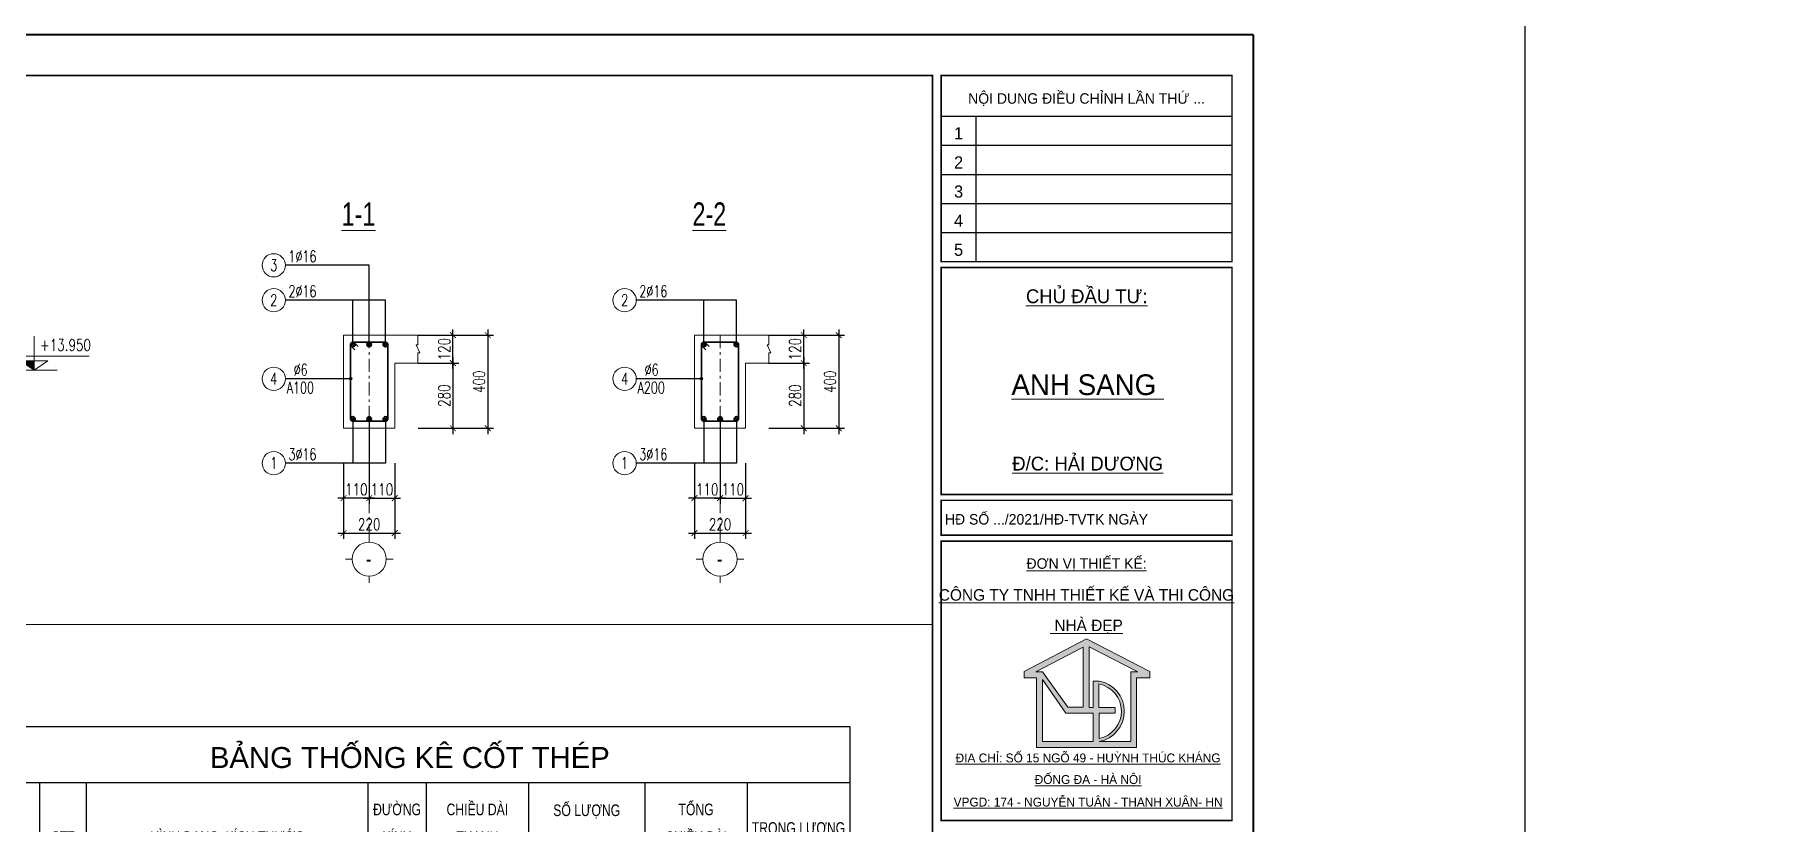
# Model space of a CAD drawing. Extents: x -2098986 to 943, y -1296280 to 73591.
# Drawn here: x -1671179 to -1641447, y -1198310 to -1184759 of the extents above; entities that cross this region are included whole.
import ezdxf
from ezdxf.enums import TextEntityAlignment as Align

# ---------------------------------------------------------------- set-up
doc = ezdxf.new("R2010")
doc.units = 0
doc.header["$LTSCALE"] = 150
doc.header["$PDMODE"] = 35
doc.linetypes.add('_Tim', pattern=[9, 5, -1.5, 1, -1.5])
doc.layers.get('Defpoints').update_dxf_attribs({"lineweight": 18})
for name, color, linetype, lineweight in [('05.Text', 253, 'Continuous', 18), ('09.Hatch', 250, 'Continuous', 5), ('11.Khung bo', 32, 'Continuous', 50), ('12.Khung', 36, 'Continuous', 25), ('KCVN-THAY', 7, 'Continuous', 25), ('LS-DIM', 251, 'Continuous', 13), ('LS-TEXT', 60, 'Continuous', 20), ('LS-THAY', 7, 'Continuous', 20), ('LS-THEP', 3, 'Continuous', 35), ('LS-TRUC', 108, '_Tim', 9)]:
    doc.layers.add(name, color=color, linetype=linetype, lineweight=lineweight)
doc.layers.add('DIM', color=1, linetype='Continuous')
doc.layers.add('TEXT_TK', color=2, linetype='Continuous')
doc.layers.add('Tpl_Bound', color=1, linetype='Continuous', plot=False)
doc.styles.add('AVANT', font='')
doc.styles.add('BIGTEXT', font='arial.ttf', dxfattribs={"width": 0.7})
doc.styles.add('KCVN-LEADER', font='vnromadi.shx', dxfattribs={"width": 0.7, "height": 4})
doc.styles.add('LS.TEXT', font='vnromadi.shx', dxfattribs={"width": 0.7, "height": 4})
doc.styles.add('romans.shx', font='romans.shx', dxfattribs={"width": 0.75, "bigfont": 'vns.shx'})
doc.styles.add('SMTEXT', font='arial.ttf', dxfattribs={"width": 0.7})
doc.styles.add('VnAvantH', font='')
doc.styles.add('vnsimpli', font='vnsimli.shx', dxfattribs={"width": 0.75})
doc.styles.get('AVANT').set_extended_font_data('.VnAvant')
doc.styles.get('VnAvantH').set_extended_font_data('.VnAvantH')
doc.dimstyles.new('D25', dxfattribs={"dimscale": 0, "dimtxt": 200, "dimasz": 100, "dimexe": 100, "dimexo": 0, "dimgap": 50, "dimtad": 1, "dimdec": 0, "dimlfac": 0.25, "dimdsep": 46, "dimtxsty": 'vnsimpli', "dimblk1": 'ARCHTICK', "dimblk2": 'ARCHTICK', "dimsah": 1, "dimcen": 0, "dimdle": 100, "dimclrd": 256, "dimclre": 256, "dimclrt": 60, "dimadec": 0, "dimazin": 0, "dimtfac": 0.004, "dimtdec": 0, "dimtix": 1, "dimtmove": 2, "dimatfit": 3, "dimldrblk": 'ARCHTICK', "dimfxl": 1, "dimtolj": 1, "dimarcsym": 0})
doc.dimstyles.new('LS.GHI CHU', dxfattribs={"dimtxt": 200, "dimasz": 120, "dimexe": 120, "dimexo": 120, "dimgap": 80, "dimtad": 1, "dimdec": 0, "dimzin": 0, "dimdsep": 46, "dimtxsty": 'romans.shx', "dimblk": 'ARCHTICK', "dimcen": 0.09, "dimdle": 120, "dimclrd": 256, "dimclre": 8, "dimclrt": 7, "dimadec": 0, "dimazin": 0, "dimtfac": 1, "dimtdec": 0, "dimtofl": 0, "dimtmove": 0, "dimatfit": 3, "dimldrblk": 'ARCHTICK', "dimfxl": 1, "dimtolj": 1, "dimtzin": 0, "dimarcsym": 0})

# ---------------------------------------------------------------- blocks, each defined once
blk = doc.blocks.new('*U4')
at = {"layer": 'KCVN-THAY', "color": 140}
blk.add_lwpolyline([(214871.76, 86966.68), (215381.8, 86966.68), (215381.8, 86579.68), (214871.76, 86579.68)], close=True, dxfattribs=at)
blk = doc.blocks.new('100')
at = {"layer": '09.Hatch'}
h = blk.add_hatch(color=3, dxfattribs=at)
h.paths.add_polyline_path([(1897639, -927180), (1897639, -927287), (1897855, -927287), (1897855, -928484), (1898824, -928484), (1899574, -928484), (1899574, -927287), (1899801, -927287), (1899801, -927179), (1898713, -926620)])
h.paths.add_polyline_path([(1898756, -926756), (1899596, -927187), (1899473, -927187), (1899473, -928384), (1898929, -928384, 0.834181), (1898929, -927344), (1898824, -927344), (1898824, -927797), (1898756, -927797)], flags=16)
h.paths.add_polyline_path([(1898656, -927796), (1898393, -927796), (1897956, -927186), (1897843, -927186), (1898656, -926763)], flags=16)
h.paths.add_polyline_path([(1898929, -928333), (1898929, -927898), (1899202, -927898), (1899202, -927797), (1898924, -927797), (1898924, -927395, -0.822042)], flags=16)
h.paths.add_polyline_path([(1898357, -927898), (1898824, -927898), (1898824, -928384), (1897956, -928384), (1897956, -927316)], flags=16)
at = {"layer": '05.Text'}
for p, q in [((1898713, -926620), (1897639, -927180)), ((1899801, -927179), (1898713, -926620)), ((1899801, -927179), (1898713, -926620)), ((1899801, -927179), (1898713, -926620)), ((1898656, -926763), (1897843, -927186)), ((1898656, -926763), (1897843, -927186)), ((1898656, -926763), (1897843, -927186)), ((1898656, -926763), (1898656, -927796)), ((1898656, -926763), (1898656, -927796)), ((1898656, -926763), (1898656, -927796)), ((1899596, -927187), (1898756, -926756)), ((1898756, -926756), (1898756, -927797)), ((1899596, -927187), (1898756, -926756)), ((1898756, -926756), (1898756, -927797)), ((1899596, -927187), (1898756, -926756)), ((1898756, -926756), (1898756, -927797)), ((1897639, -927180), (1897639, -927287)), ((1897639, -927287), (1897855, -927287)), ((1897843, -927186), (1897956, -927186)), ((1897855, -927287), (1897855, -928484)), ((1897956, -927186), (1897956, -927186)), ((1897956, -927186), (1898393, -927796)), ((1897956, -927316), (1897956, -928384)), ((1898357, -927898), (1897956, -927316)), ((1899473, -928384), (1899473, -927187)), ((1899473, -927187), (1899596, -927187)), ((1899473, -928384), (1899473, -927187)), ((1899473, -927187), (1899596, -927187)), ((1899473, -928384), (1899473, -927187)), ((1899473, -927187), (1899596, -927187)), ((1899574, -928484), (1899574, -927287)), ((1899574, -927287), (1899801, -927287)), ((1899801, -927287), (1899801, -927179)), ((1899801, -927287), (1899801, -927179)), ((1899801, -927287), (1899801, -927179)), ((1898824, -927797), (1898824, -927344)), ((1898824, -927797), (1898824, -927344)), ((1898824, -927344), (1898929, -927344)), ((1898924, -927395), (1898924, -927797)), ((1898824, -927898), (1898357, -927898)), ((1898393, -927796), (1898656, -927796)), ((1898756, -927797), (1898824, -927797)), ((1898824, -928384), (1898824, -927898)), ((1898924, -927797), (1899202, -927797)), ((1899202, -927898), (1898929, -927898)), ((1898929, -927898), (1898929, -928333)), ((1899202, -927797), (1899202, -927898)), ((1897855, -928484), (1898824, -928484)), ((1897956, -928384), (1898824, -928384)), ((1898824, -928484), (1899574, -928484)), ((1898929, -928384), (1899473, -928384))]:
    blk.add_line(p, q, dxfattribs=at)
for radius, start, end in [(478, 281.4298, 79.1164), (478, 281.4298, 79.1164), (478, 281.4298, 79.1164), (528, 280.3316, 79.6684)]:
    blk.add_arc((1898834, -927864), radius, start, end, dxfattribs=at)
at = {"layer": '11.Khung bo', "const_width": 26.7}
for points in [[(1860913, -945240), (1860913, -916940), (1896063, -916940), (1896063, -945240)], [(1860913, -945240), (1860913, -916940), (1896063, -916940), (1896063, -945240)], [(1860913, -945240), (1860913, -916940), (1896063, -916940), (1896063, -945240)], [(1896213, -920140), (1896213, -916940), (1901213, -916940), (1901213, -920140)], [(1896213, -920140), (1896213, -916940), (1901213, -916940), (1901213, -920140)], [(1896213, -920140), (1896213, -916940), (1901213, -916940), (1901213, -920140)], [(1896213, -924140), (1901213, -924140), (1901213, -920240), (1896213, -920240)], [(1896213, -924140), (1901213, -924140), (1901213, -920240), (1896213, -920240)], [(1896213, -924140), (1901213, -924140), (1901213, -920240), (1896213, -920240)], [(1896213, -924840), (1901213, -924840), (1901213, -924240), (1896213, -924240)], [(1896213, -924840), (1901213, -924840), (1901213, -924240), (1896213, -924240)], [(1896213, -924840), (1901213, -924840), (1901213, -924240), (1896213, -924240)], [(1896213, -929740), (1901213, -929740), (1901213, -924940), (1896213, -924940)], [(1896213, -929740), (1901213, -929740), (1901213, -924940), (1896213, -924940)], [(1896213, -929740), (1901213, -929740), (1901213, -924940), (1896213, -924940)]]:
    blk.add_lwpolyline(points, close=True, dxfattribs=at)
at = {"layer": '12.Khung'}
for p, q in [((1896213, -917640), (1901213, -917640)), ((1896213, -917640), (1901213, -917640)), ((1896213, -917640), (1901213, -917640)), ((1896813, -920140), (1896813, -917640)), ((1896813, -920140), (1896813, -917640)), ((1896813, -920140), (1896813, -917640)), ((1896213, -918140), (1901213, -918140)), ((1896213, -918140), (1901213, -918140)), ((1896213, -918140), (1901213, -918140)), ((1896213, -918640), (1901213, -918640)), ((1896213, -918640), (1901213, -918640)), ((1896213, -918640), (1901213, -918640)), ((1896213, -919140), (1901213, -919140)), ((1896213, -919140), (1901213, -919140)), ((1896213, -919140), (1901213, -919140)), ((1896213, -919640), (1901213, -919640)), ((1896213, -919640), (1901213, -919640)), ((1896213, -919640), (1901213, -919640))]:
    blk.add_line(p, q, dxfattribs=at)
blk.add_lwpolyline([(1901579, -945940), (1901579, -916240), (1859580, -916240), (1859580, -945940)], close=True, dxfattribs=at)
blk.add_lwpolyline([(1901579, -945940), (1901579, -916240), (1859580, -916240), (1859580, -945940)], close=True, dxfattribs=at)
blk.add_lwpolyline([(1901579, -945940), (1901579, -916240), (1859580, -916240), (1859580, -945940)], close=True, dxfattribs=at)
at = {"layer": '05.Text', "style": 'VnAvantH'}
for s, p in [('Néi dung ®iÒu chØnh lÇn thø ...', (1898713, -917329)), ('H§ sè .../2021/H§-TVTK ngµy ', (1898057, -924540))]:
    blk.add_text(s, height=180, dxfattribs=at).set_placement(p, align=Align.MIDDLE)
at = {"layer": '05.Text'}
for s, height, style, p in [('1', 210, 'AVANT', (1896513, -918040)), ('2', 210, 'AVANT', (1896513, -918540)), ('3', 210, 'AVANT', (1896513, -919040)), ('4', 210, 'AVANT', (1896513, -919540)), ('5', 210, 'AVANT', (1896513, -920040)), ('%%uChñ ®Çu t\xad:', 237.6, 'VnAvantH', (1898716, -920853)), ('%%Uanh sang ', 356.4, 'VnAvantH', (1898732, -922432)), ('%%U®/c: h¶i d\xad¬ng', 237.6, 'VnAvantH', (1898732, -923728)), ('%%U®¬n vÞ thiÕt kÕ:', 180, 'VnAvantH', (1898713, -925416)), ('%%Uc«ng ty tnhh thiÕt kÕ vµ thi c«ng', 198, 'VnAvantH', (1898711, -925964)), ('%%U nhµ ®Ñp', 198, 'VnAvantH', (1898711, -926487)), ('%%U®Þa chØ: sè 15 ngâ 49 - huúnh thóc kh¸ng', 152.46, 'VnAvantH', (1898739, -928742)), ('%%U®èng ®a - hµ néi', 152.46, 'VnAvantH', (1898739, -929113)), ('%%Uvpgd: 174 - nguyÔn tu©n - thanh xu©n- hn', 152.46, 'VnAvantH', (1898739, -929500))]:
    blk.add_text(s, height=height, dxfattribs=dict(at, style=style)).set_placement(p, align=Align.CENTER)
blk = doc.blocks.new('COSCD')
at = {"layer": 'LS-DIM'}
blk.add_hatch(color=256, dxfattribs=at).paths.add_polyline_path([(3.6, 0), (3.6, 1.44), (1.44, 1.44)])
for p, q in [((3.6, 0), (3.6, 5.23)), ((7.2, 0), (0, 0)), ((1.44, 2.16), (12.12, 2.16)), ((1.44, 1.44), (5.76, 1.44)), ((1.44, 1.44), (3.6, 0)), ((5.76, 1.44), (3.6, 0))]:
    blk.add_line(p, q, dxfattribs=at)
blk = doc.blocks.new('moc1')
at = {"layer": 'LS-THEP'}
for p, q in [((-25, 0), (-25, -10)), ((10, 25), (0, 25)), ((58, -22), (10, 25)), ((-25, -10), (22, -58))]:
    blk.add_line(p, q, dxfattribs=at)
blk.add_arc((0, 0), 25, 90, 180, dxfattribs=at)
blk = doc.blocks.new('_ArchTick')
at = {"layer": 'DIM', "color": 0, "const_width": 0.15}
blk.add_lwpolyline([(-0.5, -0.5), (0.5, 0.5)], dxfattribs=at)
blk = doc.blocks.new('cotthep')
at = {"layer": 'LS-THAY'}
blk.add_circle((-250, 0), 250, dxfattribs=at)
at = {"layer": 'LS-TEXT', "style": 'vnsimpli', "width": 0.75}
for tag, p in [('10', (-250, -123)), ('24`25', (446, 69)), ('A200', (440, -316))]:
    blk.add_attdef(tag, text='', height=250, dxfattribs=at).set_placement(p, align=Align.CENTER)
blk = doc.blocks.new('*D1676')
at = {"layer": 'Defpoints', "color": 0, "transparency": 16777216}
for p in [(-1665869, -1192122), (-1664989, -1192122), (-1664989, -1193322)]:
    blk.add_point(p, dxfattribs=at)
at = {"layer": 'LS-DIM', "lineweight": -2, "transparency": 16777216}
for p, q in [((-1665869, -1192122), (-1665869, -1193422)), ((-1664989, -1192122), (-1664989, -1193422)), ((-1665969, -1193322), (-1664889, -1193322))]:
    blk.add_line(p, q, dxfattribs=at)
at = {"layer": 'LS-DIM', "lineweight": -2, "transparency": 16777216, "xscale": 100, "yscale": 100, "zscale": 100, "rotation": 180}
blk.add_blockref('_ArchTick', (-1665869, -1193322), dxfattribs=at)
at = {"layer": 'LS-DIM', "lineweight": -2, "transparency": 16777216, "xscale": 100, "yscale": 100, "zscale": 100}
blk.add_blockref('_ArchTick', (-1664989, -1193322), dxfattribs=at)
at = {"layer": 'LS-DIM', "color": 60, "transparency": 16777216, "insert": (-1665429, -1193172), "char_height": 200, "attachment_point": 5, "style": 'vnsimpli'}
blk.add_mtext('\\A1;220', dxfattribs=at)
blk = doc.blocks.new('*D1677')
at = {"layer": 'Defpoints', "color": 0, "transparency": 16777216}
for p in [(-1664589, -1190402), (-1664589, -1191522), (-1663989, -1191522)]:
    blk.add_point(p, dxfattribs=at)
at = {"layer": 'LS-DIM', "lineweight": -2, "transparency": 16777216}
for p, q in [((-1664589, -1190402), (-1663889, -1190402)), ((-1663989, -1190302), (-1663989, -1191622)), ((-1664589, -1191522), (-1663889, -1191522))]:
    blk.add_line(p, q, dxfattribs=at)
at = {"layer": 'LS-DIM', "lineweight": -2, "transparency": 16777216, "xscale": 100, "yscale": 100, "zscale": 100}
for p, rotation in [((-1663989, -1190402), 90), ((-1663989, -1191522), 270)]:
    blk.add_blockref('_ArchTick', p, dxfattribs=dict(at, rotation=rotation))
at = {"layer": 'LS-DIM', "color": 60, "transparency": 16777216, "insert": (-1664139, -1190962), "char_height": 200, "attachment_point": 5, "rotation": 90, "style": 'vnsimpli'}
blk.add_mtext('\\A1;280', dxfattribs=at)
blk = doc.blocks.new('A$C0F04115F')
at = {"layer": 'LS-THAY'}
for p, q in [((-380, 380), (-380, 530)), ((-760, 0), (-910, 0)), ((0, 0), (150, 0)), ((-380, -380), (-380, -530))]:
    blk.add_line(p, q, dxfattribs=at)
blk.add_circle((-380, 0), 380, dxfattribs=at)
blk = doc.blocks.new('*D1678')
at = {"layer": 'Defpoints', "color": 0, "transparency": 16777216}
for p in [(-1665429, -1192122), (-1664989, -1192122), (-1664989, -1192722)]:
    blk.add_point(p, dxfattribs=at)
at = {"layer": 'LS-DIM', "lineweight": -2, "transparency": 16777216}
for p, q in [((-1665429, -1192122), (-1665429, -1192822)), ((-1664989, -1192122), (-1664989, -1192822)), ((-1665529, -1192722), (-1664889, -1192722))]:
    blk.add_line(p, q, dxfattribs=at)
at = {"layer": 'LS-DIM', "lineweight": -2, "transparency": 16777216, "xscale": 100, "yscale": 100, "zscale": 100, "rotation": 180}
blk.add_blockref('_ArchTick', (-1665429, -1192722), dxfattribs=at)
at = {"layer": 'LS-DIM', "lineweight": -2, "transparency": 16777216, "xscale": 100, "yscale": 100, "zscale": 100}
blk.add_blockref('_ArchTick', (-1664989, -1192722), dxfattribs=at)
at = {"layer": 'LS-DIM', "color": 60, "transparency": 16777216, "insert": (-1665209, -1192572), "char_height": 200, "attachment_point": 5, "style": 'vnsimpli'}
blk.add_mtext('\\A1;110', dxfattribs=at)
blk = doc.blocks.new('*D1679')
at = {"layer": 'Defpoints', "color": 0, "transparency": 16777216}
for p in [(-1665869, -1192122), (-1665429, -1192122), (-1665869, -1192722)]:
    blk.add_point(p, dxfattribs=at)
at = {"layer": 'LS-DIM', "lineweight": -2, "transparency": 16777216}
for p, q in [((-1665869, -1192122), (-1665869, -1192822)), ((-1665429, -1192122), (-1665429, -1192822)), ((-1665329, -1192722), (-1665969, -1192722))]:
    blk.add_line(p, q, dxfattribs=at)
at = {"layer": 'LS-DIM', "lineweight": -2, "transparency": 16777216, "xscale": 100, "yscale": 100, "zscale": 100, "rotation": 180}
blk.add_blockref('_ArchTick', (-1665869, -1192722), dxfattribs=at)
at = {"layer": 'LS-DIM', "lineweight": -2, "transparency": 16777216, "xscale": 100, "yscale": 100, "zscale": 100}
blk.add_blockref('_ArchTick', (-1665429, -1192722), dxfattribs=at)
at = {"layer": 'LS-DIM', "color": 60, "transparency": 16777216, "insert": (-1665649, -1192572), "char_height": 200, "attachment_point": 5, "style": 'vnsimpli'}
blk.add_mtext('\\A1;110', dxfattribs=at)
blk = doc.blocks.new('*D1686')
at = {"layer": 'Defpoints', "color": 0, "transparency": 16777216}
for p in [(-1664589, -1189922), (-1663989, -1189922), (-1664589, -1190402)]:
    blk.add_point(p, dxfattribs=at)
at = {"layer": 'LS-DIM', "lineweight": -2, "transparency": 16777216}
for p, q in [((-1663989, -1190502), (-1663989, -1189822)), ((-1664589, -1189922), (-1663889, -1189922)), ((-1664589, -1190402), (-1663889, -1190402))]:
    blk.add_line(p, q, dxfattribs=at)
at = {"layer": 'LS-DIM', "lineweight": -2, "transparency": 16777216, "xscale": 100, "yscale": 100, "zscale": 100}
for p, rotation in [((-1663989, -1189922), 90), ((-1663989, -1190402), 270)]:
    blk.add_blockref('_ArchTick', p, dxfattribs=dict(at, rotation=rotation))
at = {"layer": 'LS-DIM', "color": 60, "transparency": 16777216, "insert": (-1664139, -1190162), "char_height": 200, "attachment_point": 5, "rotation": 90, "style": 'vnsimpli'}
blk.add_mtext('\\A1;120', dxfattribs=at)
blk = doc.blocks.new('*D1687')
at = {"layer": 'Defpoints', "color": 0, "transparency": 16777216}
for p in [(-1664589, -1189922), (-1664589, -1191522), (-1663389, -1191522)]:
    blk.add_point(p, dxfattribs=at)
at = {"layer": 'LS-DIM', "lineweight": -2, "transparency": 16777216}
for p, q in [((-1663389, -1189822), (-1663389, -1191622)), ((-1664589, -1189922), (-1663289, -1189922)), ((-1664589, -1191522), (-1663289, -1191522))]:
    blk.add_line(p, q, dxfattribs=at)
at = {"layer": 'LS-DIM', "lineweight": -2, "transparency": 16777216, "xscale": 100, "yscale": 100, "zscale": 100}
for p, rotation in [((-1663389, -1189922), 90), ((-1663389, -1191522), 270)]:
    blk.add_blockref('_ArchTick', p, dxfattribs=dict(at, rotation=rotation))
at = {"layer": 'LS-DIM', "color": 60, "transparency": 16777216, "insert": (-1663539, -1190722), "char_height": 200, "attachment_point": 5, "rotation": 90, "style": 'vnsimpli'}
blk.add_mtext('\\A1;400', dxfattribs=at)
blk = doc.blocks.new('*D1688')
at = {"layer": 'Defpoints', "color": 0, "transparency": 16777216}
for p in [(-1659838, -1192122), (-1658958, -1192122), (-1658958, -1193322)]:
    blk.add_point(p, dxfattribs=at)
at = {"layer": 'LS-DIM', "lineweight": -2, "transparency": 16777216}
for p, q in [((-1659838, -1192122), (-1659838, -1193422)), ((-1658958, -1192122), (-1658958, -1193422)), ((-1659938, -1193322), (-1658858, -1193322))]:
    blk.add_line(p, q, dxfattribs=at)
at = {"layer": 'LS-DIM', "lineweight": -2, "transparency": 16777216, "xscale": 100, "yscale": 100, "zscale": 100, "rotation": 180}
blk.add_blockref('_ArchTick', (-1659838, -1193322), dxfattribs=at)
at = {"layer": 'LS-DIM', "lineweight": -2, "transparency": 16777216, "xscale": 100, "yscale": 100, "zscale": 100}
blk.add_blockref('_ArchTick', (-1658958, -1193322), dxfattribs=at)
at = {"layer": 'LS-DIM', "color": 60, "transparency": 16777216, "insert": (-1659398, -1193172), "char_height": 200, "attachment_point": 5, "style": 'vnsimpli'}
blk.add_mtext('\\A1;220', dxfattribs=at)
blk = doc.blocks.new('*D1689')
at = {"layer": 'Defpoints', "color": 0, "transparency": 16777216}
for p in [(-1658558, -1190402), (-1658558, -1191522), (-1657958, -1191522)]:
    blk.add_point(p, dxfattribs=at)
at = {"layer": 'LS-DIM', "lineweight": -2, "transparency": 16777216}
for p, q in [((-1658558, -1190402), (-1657858, -1190402)), ((-1657958, -1190302), (-1657958, -1191622)), ((-1658558, -1191522), (-1657858, -1191522))]:
    blk.add_line(p, q, dxfattribs=at)
at = {"layer": 'LS-DIM', "lineweight": -2, "transparency": 16777216, "xscale": 100, "yscale": 100, "zscale": 100}
for p, rotation in [((-1657958, -1190402), 90), ((-1657958, -1191522), 270)]:
    blk.add_blockref('_ArchTick', p, dxfattribs=dict(at, rotation=rotation))
at = {"layer": 'LS-DIM', "color": 60, "transparency": 16777216, "insert": (-1658108, -1190962), "char_height": 200, "attachment_point": 5, "rotation": 90, "style": 'vnsimpli'}
blk.add_mtext('\\A1;280', dxfattribs=at)
blk = doc.blocks.new('*D1690')
at = {"layer": 'Defpoints', "color": 0, "transparency": 16777216}
for p in [(-1659398, -1192122), (-1658958, -1192122), (-1658958, -1192722)]:
    blk.add_point(p, dxfattribs=at)
at = {"layer": 'LS-DIM', "lineweight": -2, "transparency": 16777216}
for p, q in [((-1659398, -1192122), (-1659398, -1192822)), ((-1658958, -1192122), (-1658958, -1192822)), ((-1659498, -1192722), (-1658858, -1192722))]:
    blk.add_line(p, q, dxfattribs=at)
at = {"layer": 'LS-DIM', "lineweight": -2, "transparency": 16777216, "xscale": 100, "yscale": 100, "zscale": 100, "rotation": 180}
blk.add_blockref('_ArchTick', (-1659398, -1192722), dxfattribs=at)
at = {"layer": 'LS-DIM', "lineweight": -2, "transparency": 16777216, "xscale": 100, "yscale": 100, "zscale": 100}
blk.add_blockref('_ArchTick', (-1658958, -1192722), dxfattribs=at)
at = {"layer": 'LS-DIM', "color": 60, "transparency": 16777216, "insert": (-1659178, -1192572), "char_height": 200, "attachment_point": 5, "style": 'vnsimpli'}
blk.add_mtext('\\A1;110', dxfattribs=at)
blk = doc.blocks.new('*D1691')
at = {"layer": 'Defpoints', "color": 0, "transparency": 16777216}
for p in [(-1659838, -1192122), (-1659398, -1192122), (-1659838, -1192722)]:
    blk.add_point(p, dxfattribs=at)
at = {"layer": 'LS-DIM', "lineweight": -2, "transparency": 16777216}
for p, q in [((-1659838, -1192122), (-1659838, -1192822)), ((-1659398, -1192122), (-1659398, -1192822)), ((-1659298, -1192722), (-1659938, -1192722))]:
    blk.add_line(p, q, dxfattribs=at)
at = {"layer": 'LS-DIM', "lineweight": -2, "transparency": 16777216, "xscale": 100, "yscale": 100, "zscale": 100, "rotation": 180}
blk.add_blockref('_ArchTick', (-1659838, -1192722), dxfattribs=at)
at = {"layer": 'LS-DIM', "lineweight": -2, "transparency": 16777216, "xscale": 100, "yscale": 100, "zscale": 100}
blk.add_blockref('_ArchTick', (-1659398, -1192722), dxfattribs=at)
at = {"layer": 'LS-DIM', "color": 60, "transparency": 16777216, "insert": (-1659618, -1192572), "char_height": 200, "attachment_point": 5, "style": 'vnsimpli'}
blk.add_mtext('\\A1;110', dxfattribs=at)
blk = doc.blocks.new('*D1692')
at = {"layer": 'Defpoints', "color": 0, "transparency": 16777216}
for p in [(-1658558, -1189922), (-1657958, -1189922), (-1658558, -1190402)]:
    blk.add_point(p, dxfattribs=at)
at = {"layer": 'LS-DIM', "lineweight": -2, "transparency": 16777216}
for p, q in [((-1657958, -1190502), (-1657958, -1189822)), ((-1658558, -1189922), (-1657858, -1189922)), ((-1658558, -1190402), (-1657858, -1190402))]:
    blk.add_line(p, q, dxfattribs=at)
at = {"layer": 'LS-DIM', "lineweight": -2, "transparency": 16777216, "xscale": 100, "yscale": 100, "zscale": 100}
for p, rotation in [((-1657958, -1189922), 90), ((-1657958, -1190402), 270)]:
    blk.add_blockref('_ArchTick', p, dxfattribs=dict(at, rotation=rotation))
at = {"layer": 'LS-DIM', "color": 60, "transparency": 16777216, "insert": (-1658108, -1190162), "char_height": 200, "attachment_point": 5, "rotation": 90, "style": 'vnsimpli'}
blk.add_mtext('\\A1;120', dxfattribs=at)
blk = doc.blocks.new('*D1693')
at = {"layer": 'Defpoints', "color": 0, "transparency": 16777216}
for p in [(-1658558, -1189922), (-1658558, -1191522), (-1657358, -1191522)]:
    blk.add_point(p, dxfattribs=at)
at = {"layer": 'LS-DIM', "lineweight": -2, "transparency": 16777216}
for p, q in [((-1657358, -1189822), (-1657358, -1191622)), ((-1658558, -1189922), (-1657258, -1189922)), ((-1658558, -1191522), (-1657258, -1191522))]:
    blk.add_line(p, q, dxfattribs=at)
at = {"layer": 'LS-DIM', "lineweight": -2, "transparency": 16777216, "xscale": 100, "yscale": 100, "zscale": 100}
for p, rotation in [((-1657358, -1189922), 90), ((-1657358, -1191522), 270)]:
    blk.add_blockref('_ArchTick', p, dxfattribs=dict(at, rotation=rotation))
at = {"layer": 'LS-DIM', "color": 60, "transparency": 16777216, "insert": (-1657508, -1190722), "char_height": 200, "attachment_point": 5, "rotation": 90, "style": 'vnsimpli'}
blk.add_mtext('\\A1;400', dxfattribs=at)
blk = doc.blocks.new('THONGKE_TITLE')
at = {"layer": 'TEXT_TK'}
for p, q in [((0, -35), (0, 0)), ((0, 0), (189, 0)), ((189, 0), (189, -35)), ((0, -12), (189, -12)), ((15, -35), (15, -12)), ((25, -35), (25, -12)), ((85.5, -12), (85.5, -35)), ((98, -12), (98, -35)), ((120, -12), (120, -35)), ((145, -12), (145, -35)), ((167, -12), (167, -35)), ((120, -23.56), (145, -23.56)), ((132.5, -23.56), (132.5, -35)), ((0, -35), (189, -35))]:
    blk.add_line(p, q, dxfattribs=at)
at = {"layer": 'TEXT_TK', "color": 4, "style": 'BIGTEXT'}
blk.add_text('BẢNG THỐNG KÊ CỐT THÉP', height=4.5, dxfattribs=at).set_placement((94.5, -6), align=Align.MIDDLE)
at = {"layer": 'TEXT_TK', "style": 'SMTEXT', "width": 0.75}
for s, p in [('ĐƯỜNG', (91.75, -19.04)), ('CHIỀU DÀI', (109, -19.04)), ('SỐ LƯỢNG', (132.5, -19.22)), ('TỔNG', (156, -19.04)), ('CẤU', (7.5, -22.06)), ('HÌNH DẠNG, KÍCH THƯỚC', (55.25, -25.01)), ('KÍNH', (91.75, -25.01)), ('CHIỀU DÀI', (156, -25.01)), ('TRỌNG LƯỢNG', (178, -23.03)), ('KIỆN', (7.5, -27.84)), ('STT', (20, -25.01)), ('THANH', (109, -25.01)), ('(kG)', (178, -28.08)), ('(mm)', (91.75, -31.24)), ('(mm)', (109, -31.24)), ('1 CK', (126.25, -30.79)), ('T. BỘ', (138.75, -30.79)), ('(m)', (156, -31.24))]:
    blk.add_text(s, height=2.5, dxfattribs=at).set_placement(p, align=Align.CENTER)

msp = doc.modelspace()

# ---------------------------------------------------------------- linework, layer by layer
at = {"layer": 'LS-DIM', "ltscale": 120}
for points in [[(-1664589.6, -1189922.1), (-1664589.6, -1190087.8), (-1664621.1, -1190087.8), (-1664555, -1190227.3), (-1664589.6, -1190227.3), (-1664589.6, -1190402.1)], [(-1658558.8, -1189922.1), (-1658558.8, -1190087.8), (-1658590.2, -1190087.8), (-1658524.2, -1190227.3), (-1658558.8, -1190227.3), (-1658558.8, -1190402.1)]]:
    msp.add_lwpolyline(points, dxfattribs=at)
at = {"layer": 'LS-THAY'}
for p, q in [((-1664988.6, -1189922.1), (-1665868.6, -1189922.1)), ((-1665868.6, -1189922.1), (-1665868.6, -1191522.1)), ((-1664988.6, -1189922.1), (-1664589.6, -1189922.1)), ((-1658957.8, -1189922.1), (-1659837.8, -1189922.1)), ((-1659837.8, -1189922.1), (-1659837.8, -1191522.1)), ((-1658957.8, -1189922.1), (-1658558.8, -1189922.1)), ((-1664988.6, -1191522.1), (-1664988.6, -1190402.1)), ((-1664988.6, -1190402.1), (-1664589.6, -1190402.1)), ((-1658957.8, -1191522.1), (-1658957.8, -1190402.1)), ((-1658957.8, -1190402.1), (-1658558.8, -1190402.1)), ((-1665868.6, -1191522.1), (-1664988.6, -1191522.1)), ((-1659837.8, -1191522.1), (-1658957.8, -1191522.1)), ((-1655748.2, -1194892.9), (-1690898.2, -1194892.9))]:
    msp.add_line(p, q, dxfattribs=at)
at = {"layer": 'LS-THEP'}
for points in [[(-1665708.6, -1190042.1), (-1665148.6, -1190042.1, -0.4142136), (-1665108.6, -1190082.1), (-1665108.6, -1191362.1, -0.4142136), (-1665148.6, -1191402.1), (-1665708.6, -1191402.1, -0.4142136), (-1665748.6, -1191362.1), (-1665748.6, -1190082.1, -0.4142136)], [(-1659677.8, -1190042.1), (-1659117.8, -1190042.1, -0.4142136), (-1659077.8, -1190082.1), (-1659077.8, -1191362.1, -0.4142136), (-1659117.8, -1191402.1), (-1659677.8, -1191402.1, -0.4142136), (-1659717.8, -1191362.1), (-1659717.8, -1190082.1, -0.4142136)]]:
    msp.add_lwpolyline(points, format="xyb", close=True, dxfattribs=at)
for centre in [(-1665708.6, -1190082.1), (-1665428.6, -1190082.1), (-1665148.6, -1190082.1), (-1659677.8, -1190082.1), (-1659117.8, -1190082.1), (-1665708.6, -1191362.1), (-1665428.6, -1191362.1), (-1665148.6, -1191362.1), (-1659677.8, -1191362.1), (-1659397.8, -1191362.1), (-1659117.8, -1191362.1)]:
    msp.add_circle(centre, 40, dxfattribs=at)
at = {"layer": 'LS-TRUC', "ltscale": 0.3}
for p, q in [((-1665428.6, -1189922.1), (-1665428.6, -1193417.8)), ((-1659397.8, -1189922.1), (-1659397.8, -1193417.8))]:
    msp.add_line(p, q, dxfattribs=at)
at = {"layer": 'Tpl_Bound', "color": 1}
msp.add_lwpolyline([(-1692231.5, -1214459.5), (-1692231.5, -1184759.5), (-1650231.5, -1184759.5), (-1650231.5, -1214459.5)], close=True, dxfattribs=at)

# ---------------------------------------------------------------- block references
at = {"layer": '05.Text', "xscale": 1.000009185772931, "yscale": 1.000009185772931, "zscale": 1.000009185772931}
msp.add_blockref('100', (-3551828.3, -268511), dxfattribs=at)
at = {"layer": 'Defpoints', "xscale": 100, "yscale": 100, "zscale": 100}
for p in [(-23183742.2, -9876846.9), (-23132738, -9876846.9)]:
    msp.add_blockref('*U4', p, dxfattribs=at)
at = {"layer": 'LS-DIM'}
ref = msp.add_blockref('cotthep', (-1666868.6, -1188722), dxfattribs=dict(at, xscale=0.8000000000465661, yscale=0.8000000000465661, zscale=0.8000000000465661))
ref.add_attrib('10', '3', dxfattribs={"layer": 'LS-TEXT', "height": 200, "style": 'vnsimpli', "width": 0.7}).set_placement((-1667068.6, -1188820.7), align=Align.CENTER)
ref.add_attrib('24`25', '1`16', dxfattribs={"layer": 'LS-TEXT', "height": 200, "style": 'vnsimpli', "width": 0.7}).set_placement((-1666575.6, -1188666.6), align=Align.CENTER)
ref = msp.add_blockref('cotthep', (-1666868.6, -1189322.1), dxfattribs=dict(at, xscale=0.8000000000465661, yscale=0.8000000000465661, zscale=0.8000000000465661))
ref.add_attrib('10', '2', dxfattribs={"layer": 'LS-TEXT', "height": 200, "style": 'vnsimpli', "width": 0.7}).set_placement((-1667068.6, -1189420.7), align=Align.CENTER)
ref.add_attrib('24`25', '2`16', dxfattribs={"layer": 'LS-TEXT', "height": 200, "style": 'vnsimpli', "width": 0.7}).set_placement((-1666575.6, -1189266.6), align=Align.CENTER)
ref = msp.add_blockref('cotthep', (-1660837.8, -1189322.1), dxfattribs=dict(at, xscale=0.8000000000465661, yscale=0.8000000000465661, zscale=0.8000000000465661))
ref.add_attrib('10', '2', dxfattribs={"layer": 'LS-TEXT', "height": 200, "style": 'vnsimpli', "width": 0.7}).set_placement((-1661037.8, -1189420.7), align=Align.CENTER)
ref.add_attrib('24`25', '2`16', dxfattribs={"layer": 'LS-TEXT', "height": 200, "style": 'vnsimpli', "width": 0.7}).set_placement((-1660544.8, -1189266.6), align=Align.CENTER)
for name, p, xscale, yscale, zscale in [('COSCD', (-1671589.2, -1190522.1), 111.1111111112404, 111.1111111112404, 111.1111111112404), ('moc1', (-1665708.6, -1190082.1), 1.599999999860302, 1.599999999860302, 1.599999999860302), ('moc1', (-1659677.8, -1190082.1), 1.599999999860302, 1.599999999860302, 1.599999999860302)]:
    msp.add_blockref(name, p, dxfattribs=dict(at, xscale=xscale, yscale=yscale, zscale=zscale))
ref = msp.add_blockref('cotthep', (-1666868.6, -1190672), dxfattribs=dict(at, xscale=0.8000000000465661, yscale=0.8000000000465661, zscale=0.8000000000465661))
ref.add_attrib('10', '4', dxfattribs={"layer": 'LS-TEXT', "height": 200, "style": 'vnsimpli', "width": 0.7}).set_placement((-1667068.6, -1190770.6), align=Align.CENTER)
ref.add_attrib('24`25', '%%c6', dxfattribs={"layer": 'LS-TEXT', "height": 200, "style": 'vnsimpli', "width": 0.7}).set_placement((-1666605.2, -1190616.6), align=Align.CENTER)
ref.add_attrib('A200', 'A100', dxfattribs={"layer": 'LS-TEXT', "height": 200, "style": 'vnsimpli', "width": 0.7}).set_placement((-1666611.3, -1190924.6), align=Align.CENTER)
ref = msp.add_blockref('cotthep', (-1660837.8, -1190672), dxfattribs=dict(at, xscale=0.8000000000465661, yscale=0.8000000000465661, zscale=0.8000000000465661))
ref.add_attrib('10', '4', dxfattribs={"layer": 'LS-TEXT', "height": 200, "style": 'vnsimpli', "width": 0.7}).set_placement((-1661037.8, -1190770.6), align=Align.CENTER)
ref.add_attrib('24`25', '%%c6', dxfattribs={"layer": 'LS-TEXT', "height": 200, "style": 'vnsimpli', "width": 0.7}).set_placement((-1660574.3, -1190616.6), align=Align.CENTER)
ref.add_attrib('A200', 'A200', dxfattribs={"layer": 'LS-TEXT', "height": 200, "style": 'vnsimpli', "width": 0.7}).set_placement((-1660580.4, -1190924.6), align=Align.CENTER)
ref = msp.add_blockref('cotthep', (-1666868.6, -1192122.1), dxfattribs=dict(at, xscale=0.8000000000465661, yscale=0.8000000000465661, zscale=0.8000000000465661))
ref.add_attrib('10', '1', dxfattribs={"layer": 'LS-TEXT', "height": 200, "style": 'vnsimpli', "width": 0.7}).set_placement((-1667068.6, -1192220.7), align=Align.CENTER)
ref.add_attrib('24`25', '3`16', dxfattribs={"layer": 'LS-TEXT', "height": 200, "style": 'vnsimpli', "width": 0.7}).set_placement((-1666575.6, -1192066.7), align=Align.CENTER)
ref = msp.add_blockref('cotthep', (-1660837.8, -1192122.1), dxfattribs=dict(at, xscale=0.8000000000465661, yscale=0.8000000000465661, zscale=0.8000000000465661))
ref.add_attrib('10', '1', dxfattribs={"layer": 'LS-TEXT', "height": 200, "style": 'vnsimpli', "width": 0.7}).set_placement((-1661037.8, -1192220.7), align=Align.CENTER)
ref.add_attrib('24`25', '3`16', dxfattribs={"layer": 'LS-TEXT', "height": 200, "style": 'vnsimpli', "width": 0.7}).set_placement((-1660544.8, -1192066.7), align=Align.CENTER)
at = {"layer": 'LS-THAY', "xscale": 0.7730448001530021, "yscale": 0.7730448001530021, "zscale": 0.7730448001530021}
for p in [(-1665134.7, -1193769.7), (-1659103.9, -1193769.7)]:
    msp.add_blockref('A$C0F04115F', p, dxfattribs=at)
at = {"layer": 'TEXT_TK', "xscale": 80, "yscale": 80, "zscale": 80}
msp.add_blockref('THONGKE_TITLE', (-1672289.5, -1196646.3), dxfattribs=at)

# ---------------------------------------------------------------- texts
at = {"layer": 'LS-TEXT', "color": 60, "style": 'LS.TEXT', "width": 0.75}
for s, p in [('%%U1-1', (-1665902.3, -1188041.3)), ('%%U2-2', (-1659871.4, -1188041.3))]:
    msp.add_text(s, height=400, dxfattribs=at).set_placement(p)
at = {"layer": 'LS-TEXT', "style": 'vnsimpli', "width": 0.75}
msp.add_text('+13.950', height=200, dxfattribs=at).set_placement((-1671085, -1190192))
at = {"layer": 'LS-TEXT', "style": 'KCVN-LEADER', "width": 0.7}
for p in [(-1665436, -1193760.5), (-1659405.1, -1193760.5)]:
    msp.add_text('-', height=300, dxfattribs=at).set_placement(p, align=Align.MIDDLE_CENTER)

# ---------------------------------------------------------------- dimensions: what is measured, and where the dimension line sits
at = {"layer": 'LS-DIM'}
for base, p1, p2, override, picture, middle in [((-1663988.6, -1189922.1), (-1664588.6, -1190402.1), (-1664588.6, -1189922.1), {"dimscale": 1}, '*D1686', (-1664138.6, -1190162.1)), ((-1663388.6, -1191522.1), (-1664588.6, -1189922.1), (-1664588.6, -1191522.1), {"dimscale": 1}, '*D1687', (-1663538.6, -1190722.1)), ((-1657957.8, -1189922.1), (-1658557.8, -1190402.1), (-1658557.8, -1189922.1), {"dimscale": 1}, '*D1692', (-1658107.8, -1190162.1)), ((-1657357.8, -1191522.1), (-1658557.8, -1189922.1), (-1658557.8, -1191522.1), {"dimscale": 1}, '*D1693', (-1657507.8, -1190722.1)), ((-1663988.6, -1191522.1), (-1664588.6, -1190402.1), (-1664588.6, -1191522.1), {"dimscale": 1, "dimtxsty": 'vnsimpli', "dimtmove": 1}, '*D1677', (-1664138.6, -1190962.1)), ((-1657957.8, -1191522.1), (-1658557.8, -1190402.1), (-1658557.8, -1191522.1), {"dimscale": 1, "dimtxsty": 'vnsimpli', "dimtmove": 1}, '*D1689', (-1658107.8, -1190962.1))]:
    dim = msp.add_linear_dim(base=base, p1=p1, p2=p2, angle=90, dimstyle='D25', override=override, dxfattribs=at)
    dim.commit()
    dim.dimension.update_dxf_attribs({"geometry": picture, "text_midpoint": middle})
for base, p1, p2, picture, middle in [((-1664988.6, -1193322.1), (-1665868.6, -1192122.1), (-1664988.6, -1192122.1), '*D1676', (-1665428.6, -1193172.1)), ((-1665868.6, -1192722.1), (-1665428.6, -1192122.1), (-1665868.6, -1192122.1), '*D1679', (-1665648.6, -1192572.1)), ((-1664988.6, -1192722.1), (-1665428.6, -1192122.1), (-1664988.6, -1192122.1), '*D1678', (-1665208.6, -1192572.1)), ((-1658957.8, -1193322.1), (-1659837.8, -1192122.1), (-1658957.8, -1192122.1), '*D1688', (-1659397.8, -1193172.1)), ((-1659837.8, -1192722.1), (-1659397.8, -1192122.1), (-1659837.8, -1192122.1), '*D1691', (-1659617.8, -1192572.1)), ((-1658957.8, -1192722.1), (-1659397.8, -1192122.1), (-1658957.8, -1192122.1), '*D1690', (-1659177.8, -1192572.1))]:
    dim = msp.add_linear_dim(base=base, p1=p1, p2=p2, dimstyle='D25', override={"dimscale": 1, "dimtxsty": 'vnsimpli', "dimtmove": 1}, dxfattribs=at)
    dim.commit()
    dim.dimension.update_dxf_attribs({"geometry": picture, "text_midpoint": middle})

# ---------------------------------------------------------------- leaders
for points in [[(-1665428.6, -1190082.1), (-1665428.6, -1188722), (-1666868.6, -1188722)], [(-1665708.6, -1190082.1), (-1665708.6, -1189322.1), (-1666868.6, -1189322.1)], [(-1665148.6, -1190082.1), (-1665148.6, -1189322.1), (-1666324.6, -1189322.1)], [(-1659677.8, -1190082.1), (-1659677.8, -1189322.1), (-1660837.8, -1189322.1)], [(-1659117.8, -1190082.1), (-1659117.8, -1189322.1), (-1660293.8, -1189322.1)], [(-1665748.6, -1190672), (-1666868.6, -1190672)], [(-1659717.8, -1190672), (-1660837.8, -1190672)], [(-1665708.6, -1191362.1), (-1665708.6, -1192122.1), (-1666868.6, -1192122.1)], [(-1665428.6, -1191362.1), (-1665428.6, -1192122.1), (-1666596.6, -1192122.1)], [(-1665148.6, -1191362.1), (-1665148.6, -1192122.1), (-1666324.6, -1192122.1)], [(-1659677.8, -1191362.1), (-1659677.8, -1192122.1), (-1660837.8, -1192122.1)], [(-1659397.8, -1191362.1), (-1659397.8, -1192122.1), (-1660565.8, -1192122.1)], [(-1659117.8, -1191362.1), (-1659117.8, -1192122.1), (-1660293.8, -1192122.1)]]:
    msp.add_leader(points, dimstyle='LS.GHI CHU', override={"dimscale": 50, "dimasz": 0.8, "dimtad": 0, "dimtxsty": 'vnsimpli', "dimldrblk": 'Origin'}, dxfattribs=at)

doc.saveas('drawing.dxf')
